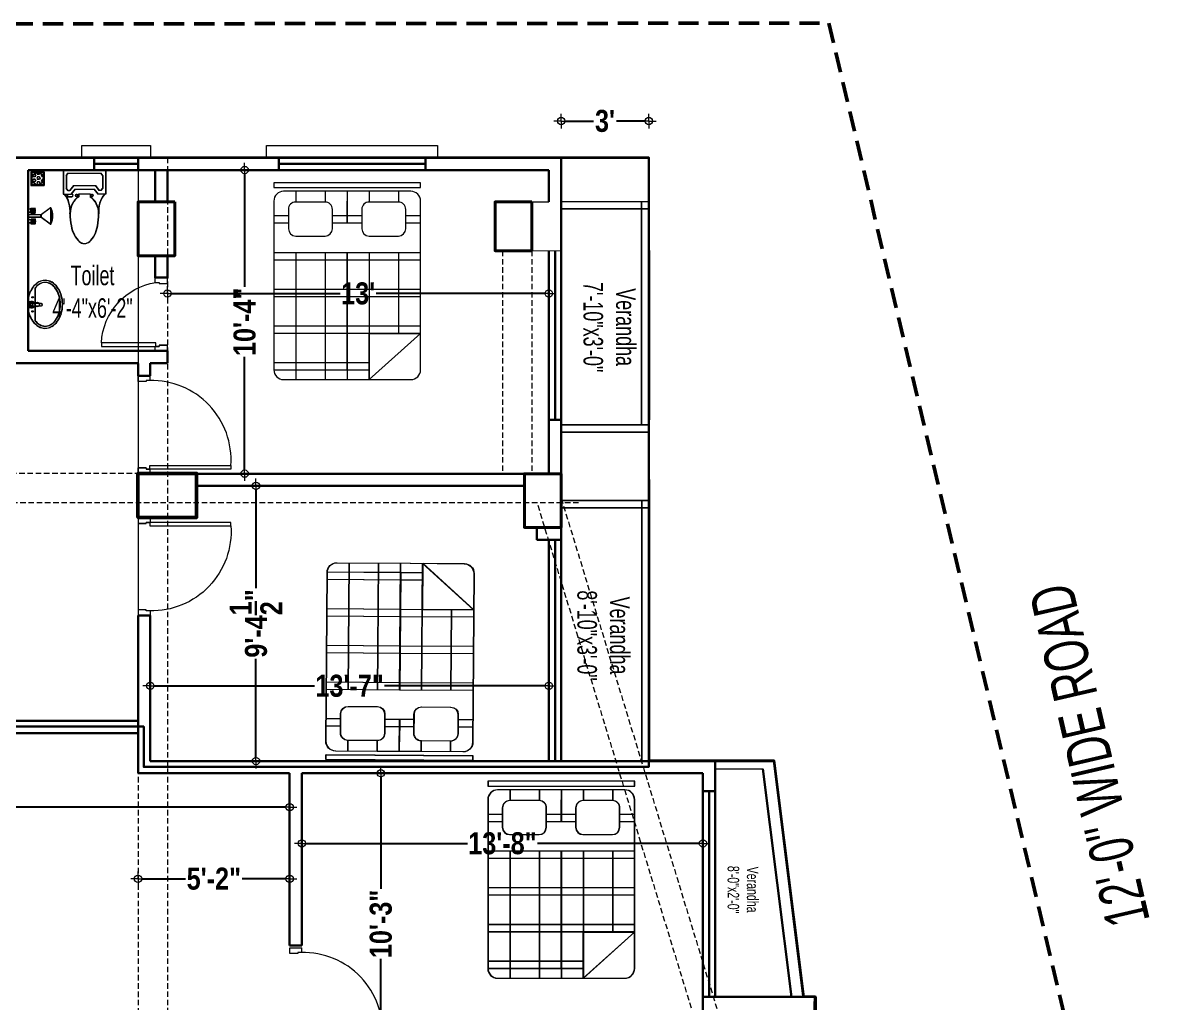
# Model space of a CAD drawing. Header units: inches. Extents: x 64086 to 138972, y -13497 to 16809.
# Drawn here: x 69201.4 to 69674.4, y -4521.2 to -4120.6 of the extents above; entities that cross this region are included whole.
import ezdxf

# ---------------------------------------------------------------- set-up
doc = ezdxf.new("R2010")
doc.units = ezdxf.units.IN
doc.header["$LTSCALE"] = 0.5
doc.header["$MEASUREMENT"] = 0
doc.header["$PDMODE"] = 2
doc.linetypes.add('DASHED', pattern=[0.75, 0.5, -0.25])
doc.layers.get('0').update_dxf_attribs({"lineweight": 13})
for name, color, linetype, lineweight in [('A-TOIL', 6, 'Continuous', 15), ('BEAM 2', 87, 'Continuous', 15), ('Boundary', 6, 'DASHED', 50), ('Column', 1, 'Continuous', 40), ('DIM', 5, 'Continuous', 13), ('DOOR', 30, 'Continuous', 20), ('e-tv+tel', 5, 'Continuous', 25), ('fur', 42, 'Continuous', 15), ('FURNITUER', 45, 'Continuous', 15), ('P-BASIN1', 6, 'Continuous', 15), ('P-COMMODE', 6, 'Continuous', 15), ('P-FLOOR-DRAIN', 4, 'Continuous', 15), ('P-SHOWER', 7, 'Continuous', 15), ('railing', 30, 'Continuous', 15), ('Raling', 35, 'Continuous', 20), ('Text-2', 7, 'Continuous', 18), ('TEXT-IN', 7, 'Continuous', 15), ('WALL', 7, 'Continuous', 30), ('Wall_20', 253, 'Continuous', 20)]:
    doc.layers.add(name, color=color, linetype=linetype, lineweight=lineweight)
doc.layers.add('FURNITURE', color=157, linetype='Continuous')
doc.styles.get("Standard").update_dxf_attribs({"font": 'ARIALNB.TTF'})
doc.styles.add('STYLE1', font='ARIALN.TTF', dxfattribs={"width": 0.8})
doc.dimstyles.new('Column Dim', dxfattribs={"dimtxt": 9, "dimasz": 1.5, "dimexe": 13.25, "dimexo": 11, "dimgap": 1, "dimtad": 0, "dimdec": 1, "dimzin": 0, "dimdsep": 46, "dimlunit": 4, "dimtxsty": 'Standard', "dimblk": 'DIM', "dimcen": 0, "dimse1": 1, "dimse2": 1, "dimclrd": 5, "dimclre": 5, "dimclrt": 7, "dimadec": 0, "dimazin": 0, "dimtfac": 1, "dimtdec": 1, "dimtofl": 0, "dimtmove": 2, "dimatfit": 3, "dimldrblk": 'DIM', "dimfxl": 1, "dimtolj": 1, "dimtzin": 0, "dimarcsym": 0})
pattern_1 = [(225, (19362.28457, 30685.39488), (-0.0883883476, 0.0883883476), [])]

# ---------------------------------------------------------------- blocks, each defined once
blk = doc.blocks.new('door-3')
at = {"layer": 'railing'}
for p, q in [((98873.42, -21113.88), (98873.42, -21080.69)), ((98873.42, -21080.69), (98874.85, -21080.69)), ((98874.85, -21080.69), (98874.85, -21113.88)), ((98836.75, -21118.64), (98836.75, -21113.64)), ((98838.65, -21113.64), (98836.75, -21113.64)), ((98838.66, -21113.88), (98838.66, -21115.31)), ((98838.66, -21113.88), (98838.66, -21115.31)), ((98838.66, -21115.31), (98839.13, -21115.31)), ((98839.13, -21115.31), (98839.13, -21118.64)), ((98839.13, -21115.31), (98839.13, -21118.64)), ((98874.85, -21113.88), (98873.42, -21113.88)), ((98874.37, -21115.31), (98874.37, -21118.64)), ((98874.37, -21118.64), (98874.37, -21115.31)), ((98874.37, -21115.31), (98874.85, -21115.31)), ((98876.75, -21113.64), (98874.85, -21113.64)), ((98874.85, -21113.88), (98874.85, -21115.31)), ((98874.85, -21115.31), (98874.85, -21113.88)), ((98876.75, -21113.64), (98876.75, -21118.64)), ((98839.13, -21118.64), (98836.75, -21118.64)), ((98876.75, -21118.64), (98874.37, -21118.64))]:
    blk.add_line(p, q, dxfattribs=at)
blk.add_arc((98871.12, -21113.08), 32.47, 85.9343, 181.4162, dxfattribs=at)
blk = doc.blocks.new('toilet d')
at = {"layer": 'railing'}
for p, q in [((98951.72, -21113.88), (98951.72, -21091.64)), ((98951.72, -21091.64), (98953.15, -21091.64)), ((98953.15, -21091.64), (98953.15, -21113.88)), ((98925.06, -21118.64), (98925.06, -21113.64)), ((98927, -21113.64), (98925.06, -21113.64)), ((98926.96, -21113.88), (98926.96, -21115.31)), ((98926.96, -21113.88), (98926.96, -21115.31)), ((98926.96, -21115.31), (98927.44, -21115.31)), ((98927.44, -21115.31), (98927.44, -21118.64)), ((98927.44, -21115.31), (98927.44, -21118.64)), ((98953.15, -21113.88), (98951.72, -21113.88)), ((98952.68, -21115.31), (98952.68, -21118.64)), ((98952.68, -21118.64), (98952.68, -21115.31)), ((98952.68, -21115.31), (98953.15, -21115.31)), ((98955.06, -21113.64), (98953.15, -21113.64)), ((98953.15, -21113.88), (98953.15, -21115.31)), ((98953.15, -21115.31), (98953.15, -21113.88)), ((98955.06, -21113.64), (98955.06, -21118.64)), ((98927.44, -21118.64), (98925.06, -21118.64)), ((98955.06, -21118.64), (98952.68, -21118.64))]:
    blk.add_line(p, q, dxfattribs=at)
blk.add_arc((98953.17, -21118.15), 26.55, 93.112, 170.7406, dxfattribs=at)
blk = doc.blocks.new('DIM')
at = {"layer": 'DIM'}
for q in [(-2, 0), (0, 2), (0, -2), (2, 0)]:
    blk.add_line((0, 0), q, dxfattribs=at)
blk.add_circle((0, 0), 1, dxfattribs=at)
blk = doc.blocks.new('*D501')
at = {"layer": 'Defpoints', "color": 0, "lineweight": 30, "ltscale": 15, "transparency": 16777216}
for p in [(69457.26, -4160.65), (69421.42, -4193.71), (69457.26, -4192.21)]:
    blk.add_point(p, dxfattribs=at)
at = {"layer": 'TEXT-IN', "color": 5, "lineweight": -2, "ltscale": 15, "transparency": 16777216}
for p, q in [((69422.92, -4160.65), (69434.66, -4160.65)), ((69455.76, -4160.65), (69444.01, -4160.65))]:
    blk.add_line(p, q, dxfattribs=at)
at = {"layer": 'TEXT-IN', "color": 5, "lineweight": -2, "ltscale": 15, "transparency": 16777216, "xscale": 1.5, "yscale": 1.5, "zscale": 1.5, "rotation": 180}
blk.add_blockref('DIM', (69421.42, -4160.65), dxfattribs=at)
at = {"layer": 'TEXT-IN', "color": 5, "lineweight": -2, "ltscale": 15, "transparency": 16777216, "xscale": 1.5, "yscale": 1.5, "zscale": 1.5}
blk.add_blockref('DIM', (69457.26, -4160.65), dxfattribs=at)
at = {"layer": 'TEXT-IN', "color": 7, "ltscale": 15, "transparency": 16777216, "insert": (69439.34, -4160.65), "char_height": 9, "attachment_point": 5}
blk.add_mtext("\\A1;3'", dxfattribs=at)
blk = doc.blocks.new('lilklkl')
at = {"color": 23}
for p, q in [((19201.27, -4998.29), (19141.27, -4998.29)), ((19141.27, -4998.29), (19141.27, -5000.29)), ((19201.27, -5000.29), (19201.27, -4998.29)), ((19141.27, -5000.29), (19201.27, -5000.29)), ((19167.27, -5001.79), (19145.27, -5001.79)), ((19197.27, -5001.79), (19162.27, -5001.79)), ((19171.27, -5001.79), (19171.27, -5014.9)), ((19141.27, -5005.79), (19141.27, -5074.79)), ((19171.27, -5014.9), (19171.27, -5005.79)), ((19201.27, -5074.79), (19201.27, -5005.79)), ((19171.27, -5074.79), (19171.27, -5026.9)), ((19171.27, -5026.9), (19171.27, -5078.79)), ((19145.27, -5078.79), (19175.27, -5078.79)), ((19175.27, -5078.79), (19197.27, -5078.79))]:
    blk.add_line(p, q, dxfattribs=at)
at = {"color": 33}
for p, q in [((19150.27, -5001.79), (19150.27, -5006.19)), ((19162.27, -5001.79), (19162.27, -5006.19)), ((19180.27, -5001.79), (19180.27, -5006.19)), ((19192.27, -5001.79), (19192.27, -5006.19)), ((19147.23, -5011.9), (19141.27, -5011.9)), ((19171.27, -5011.9), (19165.21, -5011.9)), ((19177.23, -5011.9), (19171.27, -5011.9)), ((19201.27, -5011.9), (19195.21, -5011.9)), ((19147.24, -5014.9), (19141.27, -5014.9)), ((19171.27, -5014.9), (19165.2, -5014.9)), ((19177.24, -5014.9), (19171.27, -5014.9)), ((19201.27, -5014.9), (19195.2, -5014.9)), ((19171.27, -5026.9), (19141.27, -5026.9)), ((19150.27, -5026.9), (19150.27, -5078.79)), ((19162.27, -5026.9), (19162.27, -5078.79)), ((19201.27, -5026.9), (19171.27, -5026.9)), ((19180.27, -5026.9), (19180.27, -5078.79)), ((19192.27, -5026.9), (19192.27, -5059.9)), ((19171.27, -5029.9), (19141.27, -5029.9)), ((19201.27, -5029.9), (19171.27, -5029.9)), ((19171.27, -5041.9), (19141.27, -5041.9)), ((19201.27, -5041.9), (19171.27, -5041.9)), ((19171.27, -5044.9), (19141.27, -5044.9)), ((19201.27, -5044.9), (19171.27, -5044.9)), ((19171.27, -5056.9), (19141.27, -5056.9)), ((19171.27, -5059.9), (19141.27, -5059.9)), ((19201.27, -5056.9), (19171.27, -5056.9)), ((19201.27, -5059.9), (19171.27, -5059.9)), ((19171.27, -5071.9), (19141.27, -5071.9)), ((19171.27, -5074.9), (19141.27, -5074.9)), ((19180.27, -5071.9), (19171.27, -5071.9)), ((19180.27, -5074.9), (19171.27, -5074.9))]:
    blk.add_line(p, q, dxfattribs=at)
at = {"color": 40}
for p, q in [((19147.23, -5009.2), (19147.24, -5017.1)), ((19162.21, -5006.19), (19150.23, -5006.19)), ((19165.2, -5017.09), (19165.21, -5009.2)), ((19177.23, -5009.2), (19177.24, -5017.1)), ((19192.21, -5006.19), (19180.23, -5006.19)), ((19195.2, -5017.09), (19195.21, -5009.2)), ((19150.24, -5020.09), (19162.2, -5020.09)), ((19180.24, -5020.09), (19192.2, -5020.09))]:
    blk.add_line(p, q, dxfattribs=at)
at = {"color": 23}
for centre, start, end in [((19145.27, -5005.79), 90, 180), ((19197.27, -5005.79), 0, 90), ((19145.27, -5074.79), 180, 270), ((19197.27, -5074.79), 270, 0)]:
    blk.add_arc(centre, 4, start, end, dxfattribs=at)
at = {"color": 40}
for centre, start, end in [((19150.23, -5009.19), 90, 180.1414), ((19162.21, -5009.19), 359.8975, 90), ((19180.23, -5009.19), 90, 180.1414), ((19192.21, -5009.19), 359.8975, 90), ((19150.24, -5017.09), 180.1414, 270), ((19162.2, -5017.09), 270, 359.8975), ((19180.24, -5017.09), 180.1414, 270), ((19192.2, -5017.09), 270, 359.8975)]:
    blk.add_arc(centre, 3, start, end, dxfattribs=at)
at = {"layer": 'DOOR'}
for p, q in [((19201.27, -5059.9), (19180.27, -5078.79)), ((19180.27, -5078.79), (19180.27, -5059.9)), ((19180.27, -5059.9), (19201.27, -5059.9))]:
    blk.add_line(p, q, dxfattribs=at)
blk = doc.blocks.new('A$C32C23EB6')
at = {"layer": 'fur'}
blk.add_blockref('lilklkl', (-19141.27, 5078.79), dxfattribs=at)
blk = doc.blocks.new('p-basin11')
at = {"lineweight": 13}
for p, q in [((-7.44, 1.49), (7.15, 1.49)), ((-0.49, 4.45), (-0.49, 0.85)), ((0.5, 0.86), (0.5, 4.45))]:
    blk.add_line(p, q, dxfattribs=at)
for centre, radius in [((-3.35, 0.44), 0.298), ((-0.08, 2.58), 0.99), ((0, 0), 0.495), ((3.06, 0.44), 0.298)]:
    blk.add_circle(centre, radius, dxfattribs=at)
for centre, radius, start, end in [((-2.77, 4.78), 8.63, 126.0274, 150.3366), ((-2.77, 4.78), 7.64, 126.0274, 150.3366), ((-2.77, 4.78), 7.64, 126.0274, 150.3366), ((-1.18, 2.6), 11.33, 106.7647, 126.0274), ((-1.18, 2.6), 10.34, 106.7647, 126.0274), ((-1.18, 2.6), 10.34, 106.7647, 126.0274), ((-0.15, -0.85), 14.92, 90, 106.7647), ((-0.15, -0.85), 13.93, 90, 106.7647), ((-0.15, -0.85), 13.93, 90, 106.7647), ((-0.15, -0.85), 14.92, 73.2353, 90), ((-0.15, -0.85), 13.93, 73.2353, 90), ((-0.15, -0.85), 13.93, 73.2353, 90), ((0.89, 2.6), 10.34, 53.9726, 73.2353), ((0.89, 2.6), 10.34, 53.9726, 73.2353), ((0.89, 2.6), 11.33, 53.9726, 73.2353), ((2.48, 4.78), 7.64, 29.6634, 53.9726), ((2.48, 4.78), 8.63, 29.6634, 53.9726), ((-5.2, 6.16), 5.84, 150.3366, 180), ((-5.2, 6.16), 5.84, 180, 209.6634), ((-5.2, 6.16), 4.85, 150.3366, 180), ((-5.2, 6.16), 4.85, 150.3366, 180), ((-5.2, 6.16), 4.85, 180, 209.6634), ((4.9, 6.16), 4.85, 0, 29.6634), ((4.9, 6.16), 4.85, 360, 29.6634), ((4.9, 6.16), 4.85, 330.3366, 0), ((4.9, 6.16), 5.84, 0, 29.6634), ((4.9, 6.16), 5.84, 330.3366, 0), ((-2.77, 7.54), 8.63, 209.6634, 233.9726), ((-2.77, 7.54), 7.64, 209.6634, 232.3), ((-1.18, 9.72), 11.33, 233.9726, 253.2353), ((0, 0), 1.48, 109.6514, 70.3603), ((0, 0), 0.99, 120.3431, 59.7554), ((0, 4.45), 0.495, 0, 180), ((0.89, 9.72), 11.33, 286.7647, 306.0274), ((2.48, 7.54), 7.64, 307.7, 330.3366), ((2.48, 7.54), 8.63, 306.0274, 330.3366), ((-0.15, 13.16), 14.92, 253.2353, 270), ((-0.15, 13.16), 14.92, 270, 286.7647)]:
    blk.add_arc(centre, radius, start, end, dxfattribs=at)
blk = doc.blocks.new('pp-sh')
at = {"ltscale": 0.01}
h = blk.add_hatch(dxfattribs=at)
h.set_pattern_fill('ANSI31', color=256, style=0)
h.set_pattern_definition(pattern_1)
h.paths.add_polyline_path([(18743.58, 25839.35), (18749.1, 25839.35, 0.199471)])
h = blk.add_hatch(dxfattribs=at)
h.set_pattern_fill('ANSI31', color=256, style=0)
h.set_pattern_definition(pattern_1)
h.paths.add_polyline_path([(18745.89, 25835.65), (18746.8, 25835.65, -0.163612), (18746.84, 25835.78), (18745.84, 25835.78, -0.163612)])
for p, q in [((18743.4, 25839), (18745.84, 25835.78)), ((18749.1, 25839.35), (18743.58, 25839.35)), ((18749.28, 25839), (18746.84, 25835.78)), ((18746.84, 25835.78), (18745.84, 25835.78)), ((18746.8, 25835.65), (18745.89, 25835.65)), ((18745.89, 25835.65), (18745.89, 25831.13)), ((18746.8, 25835.65), (18746.8, 25831.13)), ((18745.28, 25833.51), (18743.51, 25833.51)), ((18743.51, 25832.08), (18743.51, 25833.51)), ((18745.28, 25832.08), (18743.51, 25832.08)), ((18743.8, 25832.04), (18743.8, 25831.13)), ((18748.88, 25831.13), (18743.8, 25831.13)), ((18743.95, 25832.08), (18743.95, 25833.51)), ((18744.54, 25833.62), (18744.26, 25833.62)), ((18744.26, 25833.59), (18744.26, 25833.62)), ((18744.4, 25833.59), (18744.4, 25833.62)), ((18744.4, 25832.08), (18744.4, 25833.51)), ((18744.54, 25833.59), (18744.54, 25833.62)), ((18744.84, 25832.08), (18744.84, 25833.51)), ((18744.99, 25832.04), (18744.99, 25831.13)), ((18745.28, 25832.08), (18745.28, 25833.51)), ((18746.8, 25831.13), (18745.89, 25831.13)), ((18747.4, 25832.08), (18747.4, 25833.51)), ((18747.4, 25833.51), (18749.17, 25833.51)), ((18747.4, 25832.08), (18749.17, 25832.08)), ((18747.69, 25832.04), (18747.69, 25831.13)), ((18747.84, 25832.08), (18747.84, 25833.51)), ((18748.15, 25833.59), (18748.15, 25833.62)), ((18748.15, 25833.62), (18748.42, 25833.62)), ((18748.29, 25833.59), (18748.29, 25833.62)), ((18748.29, 25832.08), (18748.29, 25833.51)), ((18748.42, 25833.59), (18748.42, 25833.62)), ((18748.73, 25832.08), (18748.73, 25833.51)), ((18748.88, 25832.04), (18748.88, 25831.13)), ((18749.17, 25832.08), (18749.17, 25833.51))]:
    blk.add_line(p, q, dxfattribs=at)
for centre, radius, start, end in [((18743.58, 25839.13), 0.222, 90, 216.0286), ((18746.34, 25832.71), 7.19, 67.4384, 112.5616), ((18749.1, 25839.13), 0.222, 323.9714, 90), ((18745.67, 25835.65), 0.222, 0, 37.1678), ((18747.02, 25835.65), 0.222, 142.8322, 180), ((18743.73, 25832.87), 0.68, 70.9882, 109.0118), ((18743.73, 25832.72), 0.68, 250.9882, 289.0118), ((18743.73, 25833.55), 0, 152.3346, 180), ((18744.4, 25832.37), 1.22, 68.7379, 111.2621), ((18744.18, 25832.87), 0.68, 70.9882, 109.0118), ((18744.18, 25832.72), 0.68, 250.9882, 289.0118), ((18744.62, 25832.87), 0.68, 70.9882, 109.0118), ((18744.62, 25832.72), 0.68, 250.9882, 289.0118), ((18745.06, 25832.87), 0.68, 70.9882, 109.0118), ((18745.06, 25832.72), 0.68, 250.9882, 289.0118), ((18747.62, 25832.87), 0.68, 70.9882, 109.0118), ((18747.62, 25832.72), 0.68, 250.9882, 289.0118), ((18748.29, 25832.37), 1.22, 68.7379, 111.2621), ((18748.06, 25832.87), 0.68, 70.9882, 109.0118), ((18748.06, 25832.72), 0.68, 250.9882, 289.0118), ((18748.51, 25832.87), 0.68, 70.9882, 109.0118), ((18748.51, 25832.72), 0.68, 250.9882, 289.0118), ((18748.95, 25832.87), 0.68, 70.9882, 109.0118), ((18748.95, 25832.72), 0.68, 250.9882, 289.0118), ((18748.95, 25833.55), 0, 0, 27.6654)]:
    blk.add_arc(centre, radius, start, end, dxfattribs=at)
blk = doc.blocks.new('*X21')
at = {"color": 0}
for p, q in [((350.31, 2158.03), (350.62, 2158.57)), ((350.62, 2158.57), (351.25, 2158.57)), ((351.56, 2158.03), (351.25, 2158.57)), ((348.86, 2156.4), (349.37, 2156.4)), ((349, 2155.32), (349.37, 2155.32)), ((349.22, 2157.49), (349.37, 2157.49)), ((349.37, 2156.4), (349.69, 2156.94)), ((349.69, 2156.94), (349.37, 2157.49)), ((349.69, 2154.78), (349.37, 2155.32)), ((349.51, 2154.48), (349.69, 2154.78)), ((350.62, 2157.49), (350.31, 2158.03)), ((350.31, 2155.86), (350.62, 2156.4)), ((350.62, 2155.32), (350.31, 2155.86)), ((350.41, 2153.86), (350.62, 2154.24)), ((350.62, 2157.49), (351.25, 2157.49)), ((350.62, 2156.4), (351.25, 2156.4)), ((350.62, 2155.32), (351.25, 2155.32)), ((350.62, 2154.24), (351.25, 2154.24)), ((351.25, 2157.49), (351.56, 2158.03)), ((351.56, 2155.86), (351.25, 2156.4)), ((351.25, 2155.32), (351.56, 2155.86)), ((351.56, 2153.7), (351.25, 2154.24)), ((351.56, 2153.69), (351.56, 2153.7)), ((352.19, 2156.94), (352.5, 2157.49)), ((352.5, 2156.4), (352.19, 2156.94)), ((352.19, 2154.78), (352.5, 2155.32)), ((352.5, 2154.24), (352.19, 2154.78)), ((352.5, 2157.49), (353.12, 2157.49)), ((352.5, 2156.4), (353.12, 2156.4)), ((352.5, 2155.32), (353.12, 2155.32)), ((352.5, 2154.24), (352.92, 2154.24)), ((353.12, 2156.4), (353.44, 2156.94)), ((353.44, 2156.94), (353.12, 2157.49)), ((353.43, 2154.79), (353.12, 2155.32))]:
    blk.add_line(p, q, dxfattribs=at)
blk = doc.blocks.new('P-FLOOR')
at = {"layer": 'P-FLOOR-DRAIN'}
for points in [[(-2.08, 5.48), (-2.08, 0.98), (2.42, 0.98), (2.42, 5.48)], [(-1.85, 5.25), (-1.85, 1.2), (2.2, 1.2), (2.2, 5.25)]]:
    blk.add_lwpolyline(points, close=True, dxfattribs=at)
blk.add_circle((0.17, 3.23), 2.02, dxfattribs=at)
at = {"layer": 'P-FLOOR-DRAIN', "xscale": 0.8, "yscale": 0.8, "zscale": 0.8, "rotation": 270}
blk.add_blockref('*X21', (-1724.74, 284.25), dxfattribs=at)
blk = doc.blocks.new('A$C3B0820DD')
at = {"layer": 'A-TOIL'}
for p, q in [((0, 26.47), (0, 17.65)), ((0, 26.47), (15.1, 26.47)), ((1.03, 24.26), (1.72, 25.14)), ((1.72, 25.14), (13.38, 25.14)), ((13.38, 25.14), (14.07, 24.26)), ((15.1, 26.47), (15.1, 17.65)), ((1.03, 24.26), (1.03, 19.85)), ((3.69, 20.73), (2.32, 18.97)), ((3.69, 20.73), (11.41, 20.73)), ((11.41, 20.73), (12.78, 18.97)), ((14.07, 24.26), (14.07, 19.85)), ((0, 17.65), (2.74, 17.65)), ((1.72, 18.97), (1.03, 19.85)), ((1.37, 17.65), (1.37, 16.76)), ((1.37, 16.76), (3.09, 16.76)), ((1.72, 18.97), (2.32, 18.97)), ((4.12, 19.41), (2.74, 17.65)), ((3.09, 17.65), (2.74, 17.65)), ((4.12, 19.41), (10.98, 19.41)), ((5.49, 17.65), (5.49, 16.65)), ((9.61, 17.65), (5.49, 17.65)), ((9.61, 17.65), (9.61, 16.65)), ((10.98, 19.41), (12.35, 17.65)), ((15.1, 17.65), (12.35, 17.65)), ((13.38, 18.97), (12.78, 18.97)), ((14.07, 19.85), (13.38, 18.97))]:
    blk.add_line(p, q, dxfattribs=at)
for centre, major_axis, start_param, end_param in [((-3.71, 11.66), (0, 7.94), 4.576272, 5.566047), ((7.55, 10.59), (0, 6.62), 0.411517, 1.570796), ((3.09, 17.2), (0, 0.441), 3.141593, 6.283185), ((4.8, 17.2), (0, 0.441), 4.712389, 10.995574), ((7.55, 10.59), (0, 6.62), -1.570796, -0.411517), ((10.29, 17.2), (0, 0.441), 4.712389, 10.995574), ((18.81, 11.66), (0, 7.94), 0.717138, 1.706913), ((15.53, 10.59), (0, 16.88), 1.570797, 1.824118), ((-0.44, 10.59), (0, 16.88), 4.459068, 4.712388), ((11.59, 9.28), (0, 11.65), 1.824118, 2.129396), ((3.5, 9.28), (0, 11.65), 4.153789, 4.459067), ((9.11, 7.28), (0, 7.88), 2.129396, 2.556312), ((7.55, 4.25), (0, 4.25), 2.556313, 3.141592), ((7.55, 4.25), (0, 4.25), 3.141593, 3.726873), ((5.99, 7.28), (0, 7.88), 3.726874, 4.153789)]:
    blk.add_ellipse(centre, major_axis=major_axis, ratio=0.777778, start_param=start_param, end_param=end_param, dxfattribs=at)
blk = doc.blocks.new('*D529')
at = {"layer": 'Defpoints', "color": 0, "lineweight": 30, "ltscale": 15, "transparency": 16777216}
for p in [(69276.79, -4180.69), (69276.79, -4304.83), (69291.99, -4304.83)]:
    blk.add_point(p, dxfattribs=at)
at = {"layer": 'FURNITUER', "color": 5, "lineweight": -2, "ltscale": 15, "transparency": 16777216}
for p, q in [((69291.99, -4182.19), (69291.99, -4228.44)), ((69291.99, -4303.33), (69291.99, -4257.08))]:
    blk.add_line(p, q, dxfattribs=at)
at = {"layer": 'FURNITUER', "color": 5, "lineweight": -2, "ltscale": 15, "transparency": 16777216, "xscale": 1.5, "yscale": 1.5, "zscale": 1.5}
for p, rotation in [((69291.99, -4180.69), 90), ((69291.99, -4304.83), 270)]:
    blk.add_blockref('DIM', p, dxfattribs=dict(at, rotation=rotation))
at = {"layer": 'FURNITUER', "color": 7, "lineweight": 30, "ltscale": 15, "transparency": 16777216, "insert": (69291.99, -4242.76), "char_height": 9, "attachment_point": 5, "rotation": 90}
blk.add_mtext('\\A1;10\'-4"', dxfattribs=at)
blk = doc.blocks.new('*D530')
at = {"layer": 'Defpoints', "color": 0, "lineweight": 30, "ltscale": 15, "transparency": 16777216}
for p in [(69260.39, -4220.25), (69416.42, -4220.25), (69416.42, -4231.17)]:
    blk.add_point(p, dxfattribs=at)
at = {"layer": 'FURNITUER', "color": 5, "lineweight": -2, "ltscale": 15, "transparency": 16777216}
for p, q in [((69261.89, -4231.17), (69331.08, -4231.17)), ((69414.92, -4231.17), (69345.73, -4231.17))]:
    blk.add_line(p, q, dxfattribs=at)
at = {"layer": 'FURNITUER', "color": 5, "lineweight": -2, "ltscale": 15, "transparency": 16777216, "xscale": 1.5, "yscale": 1.5, "zscale": 1.5, "rotation": 180}
blk.add_blockref('DIM', (69260.39, -4231.17), dxfattribs=at)
at = {"layer": 'FURNITUER', "color": 5, "lineweight": -2, "ltscale": 15, "transparency": 16777216, "xscale": 1.5, "yscale": 1.5, "zscale": 1.5}
blk.add_blockref('DIM', (69416.42, -4231.17), dxfattribs=at)
at = {"layer": 'FURNITUER', "color": 7, "lineweight": 30, "ltscale": 15, "transparency": 16777216, "insert": (69338.41, -4231.17), "char_height": 9, "attachment_point": 5}
blk.add_mtext("\\A1;13'", dxfattribs=at)
blk = doc.blocks.new('*D531')
at = {"layer": 'Defpoints', "color": 0, "lineweight": 30, "ltscale": 15, "transparency": 16777216}
for p in [(69253.39, -4392.59), (69416.42, -4391.61), (69416.42, -4392.59)]:
    blk.add_point(p, dxfattribs=at)
at = {"layer": 'FURNITUER', "color": 5, "lineweight": -2, "ltscale": 15, "transparency": 16777216}
for p, q in [((69254.89, -4391.61), (69320.58, -4391.61)), ((69414.92, -4391.61), (69349.23, -4391.61))]:
    blk.add_line(p, q, dxfattribs=at)
at = {"layer": 'FURNITUER', "color": 5, "lineweight": -2, "ltscale": 15, "transparency": 16777216, "xscale": 1.5, "yscale": 1.5, "zscale": 1.5, "rotation": 180}
blk.add_blockref('DIM', (69253.39, -4391.61), dxfattribs=at)
at = {"layer": 'FURNITUER', "color": 5, "lineweight": -2, "ltscale": 15, "transparency": 16777216, "xscale": 1.5, "yscale": 1.5, "zscale": 1.5}
blk.add_blockref('DIM', (69416.42, -4391.61), dxfattribs=at)
at = {"layer": 'FURNITUER', "color": 7, "lineweight": 30, "ltscale": 15, "transparency": 16777216, "insert": (69334.91, -4391.61), "char_height": 9, "attachment_point": 5}
blk.add_mtext('\\A1;13\'-7"', dxfattribs=at)
blk = doc.blocks.new('*D532')
at = {"layer": 'Defpoints', "color": 0, "lineweight": 30, "ltscale": 15, "transparency": 16777216}
for p in [(69315.39, -4454.78), (69479.42, -4454.78), (69479.42, -4456.01)]:
    blk.add_point(p, dxfattribs=at)
at = {"layer": 'FURNITUER', "color": 5, "lineweight": -2, "ltscale": 15, "transparency": 16777216}
for p, q in [((69316.89, -4456.01), (69383.08, -4456.01)), ((69477.92, -4456.01), (69411.73, -4456.01))]:
    blk.add_line(p, q, dxfattribs=at)
at = {"layer": 'FURNITUER', "color": 5, "lineweight": -2, "ltscale": 15, "transparency": 16777216, "xscale": 1.5, "yscale": 1.5, "zscale": 1.5, "rotation": 180}
blk.add_blockref('DIM', (69315.39, -4456.01), dxfattribs=at)
at = {"layer": 'FURNITUER', "color": 5, "lineweight": -2, "ltscale": 15, "transparency": 16777216, "xscale": 1.5, "yscale": 1.5, "zscale": 1.5}
blk.add_blockref('DIM', (69479.42, -4456.01), dxfattribs=at)
at = {"layer": 'FURNITUER', "color": 7, "lineweight": 30, "ltscale": 15, "transparency": 16777216, "insert": (69397.41, -4456.01), "char_height": 9, "attachment_point": 5}
blk.add_mtext('\\A1;13\'-8"', dxfattribs=at)
blk = doc.blocks.new('*D534')
at = {"layer": 'Defpoints', "color": 0, "lineweight": 30, "ltscale": 15, "transparency": 16777216}
for p in [(69341.43, -4427.34), (69341.43, -4550.54), (69347.7, -4550.54)]:
    blk.add_point(p, dxfattribs=at)
at = {"layer": 'FURNITUER', "color": 5, "lineweight": -2, "ltscale": 15, "transparency": 16777216}
for p, q in [((69347.7, -4428.84), (69347.7, -4474.62)), ((69347.7, -4549.04), (69347.7, -4503.26))]:
    blk.add_line(p, q, dxfattribs=at)
at = {"layer": 'FURNITUER', "color": 5, "lineweight": -2, "ltscale": 15, "transparency": 16777216, "xscale": 1.5, "yscale": 1.5, "zscale": 1.5}
for p, rotation in [((69347.7, -4427.34), 90), ((69347.7, -4550.54), 270)]:
    blk.add_blockref('DIM', p, dxfattribs=dict(at, rotation=rotation))
at = {"layer": 'FURNITUER', "color": 7, "lineweight": 30, "ltscale": 15, "transparency": 16777216, "insert": (69347.7, -4488.94), "char_height": 9, "attachment_point": 5, "rotation": 90}
blk.add_mtext('\\A1;10\'-3"', dxfattribs=at)
blk = doc.blocks.new('*D540')
at = {"layer": 'Defpoints', "color": 0, "lineweight": 30, "ltscale": 15, "transparency": 16777216}
for p in [(69291.99, -4309.84), (69291.99, -4422.34), (69296.61, -4422.34)]:
    blk.add_point(p, dxfattribs=at)
at = {"layer": 'FURNITUER', "color": 5, "lineweight": -2, "ltscale": 15, "transparency": 16777216}
for p, q in [((69296.61, -4311.34), (69296.61, -4351.66)), ((69296.61, -4420.84), (69296.61, -4380.52))]:
    blk.add_line(p, q, dxfattribs=at)
at = {"layer": 'FURNITUER', "color": 5, "lineweight": -2, "ltscale": 15, "transparency": 16777216, "xscale": 1.5, "yscale": 1.5, "zscale": 1.5}
for p, rotation in [((69296.61, -4309.84), 90), ((69296.61, -4422.34), 270)]:
    blk.add_blockref('DIM', p, dxfattribs=dict(at, rotation=rotation))
at = {"layer": 'FURNITUER', "color": 7, "lineweight": 30, "ltscale": 15, "transparency": 16777216, "insert": (69296.61, -4366.09), "char_height": 9, "attachment_point": 5, "rotation": 90}
blk.add_mtext('\\A1;9\'-4{\\H1x;\\S1/2;}"', dxfattribs=at)
blk = doc.blocks.new('*D541')
at = {"layer": 'Defpoints', "color": 0, "lineweight": 30, "ltscale": 15, "transparency": 16777216}
for p in [(69248.39, -4468.08), (69310.39, -4468.08), (69310.39, -4470.47)]:
    blk.add_point(p, dxfattribs=at)
at = {"layer": 'FURNITUER', "color": 5, "lineweight": -2, "ltscale": 15, "transparency": 16777216}
for p, q in [((69249.89, -4470.47), (69267.76, -4470.47)), ((69308.89, -4470.47), (69291.03, -4470.47))]:
    blk.add_line(p, q, dxfattribs=at)
at = {"layer": 'FURNITUER', "color": 5, "lineweight": -2, "ltscale": 15, "transparency": 16777216, "xscale": 1.5, "yscale": 1.5, "zscale": 1.5, "rotation": 180}
blk.add_blockref('DIM', (69248.39, -4470.47), dxfattribs=at)
at = {"layer": 'FURNITUER', "color": 5, "lineweight": -2, "ltscale": 15, "transparency": 16777216, "xscale": 1.5, "yscale": 1.5, "zscale": 1.5}
blk.add_blockref('DIM', (69310.39, -4470.47), dxfattribs=at)
at = {"layer": 'FURNITUER', "color": 7, "lineweight": 30, "ltscale": 15, "transparency": 16777216, "insert": (69279.39, -4470.47), "char_height": 9, "attachment_point": 5}
blk.add_mtext('\\A1;5\'-2"', dxfattribs=at)
blk = doc.blocks.new('*D542')
at = {"layer": 'Defpoints', "color": 0, "lineweight": 30, "ltscale": 15, "transparency": 16777216}
for p in [(69055.43, -4438.49), (69055.43, -4441.2), (69310.39, -4438.59)]:
    blk.add_point(p, dxfattribs=at)
at = {"layer": 'FURNITUER', "color": 5, "lineweight": -2, "ltscale": 15, "transparency": 16777216}
for p, q in [((69056.93, -4441.2), (69168.31, -4441.2)), ((69308.89, -4441.2), (69197.51, -4441.2))]:
    blk.add_line(p, q, dxfattribs=at)
at = {"layer": 'FURNITUER', "color": 5, "lineweight": -2, "ltscale": 15, "transparency": 16777216, "xscale": 1.5, "yscale": 1.5, "zscale": 1.5, "rotation": 180}
blk.add_blockref('DIM', (69055.43, -4441.2), dxfattribs=at)
at = {"layer": 'FURNITUER', "color": 5, "lineweight": -2, "ltscale": 15, "transparency": 16777216, "xscale": 1.5, "yscale": 1.5, "zscale": 1.5}
blk.add_blockref('DIM', (69310.39, -4441.2), dxfattribs=at)
at = {"layer": 'FURNITUER', "color": 7, "lineweight": 30, "ltscale": 15, "transparency": 16777216, "insert": (69182.91, -4441.2), "char_height": 9, "attachment_point": 5}
blk.add_mtext('\\A1;21\'-3"', dxfattribs=at)

msp = doc.modelspace()

# ---------------------------------------------------------------- linework, layer by layer
at = {"layer": 'BEAM 2', "linetype": 'DASHED', "ltscale": 9}
for p, q in [((69421.42, -4175.68), (68355.42, -4175.68)), ((68401.42, -4175.68), (69421.42, -4175.68)), ((69248.39, -4175.69), (69248.39, -4548.7)), ((69260.39, -4175.68), (69260.39, -4548.7)), ((69248.39, -4180.69), (69248.39, -4412.37)), ((69397.42, -4213.71), (69397.42, -4304.84)), ((69409.42, -4213.71), (69409.42, -4304.84)), ((69421.42, -4304.83), (68931.96, -4304.83)), ((69428.56, -4316.83), (68362.56, -4316.83)), ((69411.85, -4317.75), (69478.96, -4537.7)), ((69421.42, -4314.83), (69489.42, -4537.7))]:
    msp.add_line(p, q, dxfattribs=at)
at = {"layer": 'Boundary', "color": 1, "ltscale": 33}
msp.add_lwpolyline([(69530.85, -4120.63), (69674.44, -4725.62), (68330.44, -4725.71), (68330.85, -4121.71), (69530.85, -4120.63)], dxfattribs=at)
at = {"layer": 'Column'}
for points in [[(69263.39, -4193.71), (69248.39, -4193.71), (69248.39, -4215.71), (69263.39, -4215.71)], [(69263.39, -4193.71), (69248.39, -4193.71), (69248.39, -4215.71), (69263.39, -4215.71)], [(69409.42, -4193.71), (69394.42, -4193.71), (69394.42, -4213.71), (69409.42, -4213.71)], [(69272.39, -4322.84), (69272.39, -4304.84), (69248.39, -4304.84), (69248.39, -4322.84)], [(69248.39, -4304.84), (69248.39, -4322.84), (69272.39, -4322.84), (69272.39, -4304.84)], [(69248.39, -4304.84), (69248.39, -4322.84), (69272.39, -4322.84), (69272.39, -4304.84)], [(69421.42, -4304.84), (69406.42, -4304.84), (69406.42, -4326.84), (69421.42, -4326.84)]]:
    msp.add_lwpolyline(points, close=True, dxfattribs=at)
at = {"layer": 'e-tv+tel', "lineweight": 30}
for p, q in [((69230.39, -4178.19), (69248.39, -4178.19)), ((69305.91, -4178.19), (69365.91, -4178.19)), ((69416.42, -4213.66), (69416.42, -4282.91)), ((69418.92, -4213.64), (69418.92, -4282.89)), ((69421.42, -4213.63), (69421.42, -4282.89)), ((69457.42, -4213.63), (69457.42, -4282.89)), ((69416.42, -4331.84), (69416.42, -4422.34)), ((69418.92, -4331.84), (69418.92, -4422.34)), ((69421.42, -4331.84), (69421.42, -4422.34)), ((69479.42, -4434.71), (69479.42, -4518.71)), ((69481.92, -4434.71), (69481.92, -4518.71)), ((69484.42, -4434.71), (69484.42, -4518.71))]:
    msp.add_line(p, q, dxfattribs=at)
for points in [[(69230.39, -4180.69), (69230.39, -4175.69), (69248.39, -4175.69), (69248.39, -4180.69)], [(69305.91, -4180.69), (69365.91, -4180.69), (69365.91, -4175.69), (69305.91, -4175.69)]]:
    msp.add_lwpolyline(points, close=True, dxfattribs=at)
at = {"layer": 'FURNITUER', "lineweight": 30, "ltscale": 15}
msp.add_line((69484.42, -4422.34), (69508.6, -4422.34), dxfattribs=at)
for points in [[(68855.57, -4175.52), (69457.22, -4175.52), (69457.22, -4422.17), (69457.22, -4424.73), (69250.69, -4424.73), (69250.69, -4408.23), (69053.23, -4408.23), (69053.23, -4472.89), (69050.2, -4472.89), (68949.17, -4472.89), (68949.17, -4306.92), (68855.57, -4306.92), (68855.57, -4175.52)], [(69053.23, -4472.89), (69053.23, -4408.23), (69250.69, -4408.23), (69250.69, -4424.73), (69457.22, -4424.73), (69457.22, -4422.17), (69508.39, -4422.17), (69520.43, -4518.52), (69525.23, -4518.54), (69522.16, -4607.33), (69542.22, -4607.54), (69542.22, -4701.54), (68980.2, -4701.54), (68980, -4677.54), (68978.2, -4677.54), (68978.2, -4627.54), (69050.2, -4627.54), (69050.2, -4538.53), (69050.21, -4472.89), (69053.23, -4472.89)]]:
    msp.add_lwpolyline(points, dxfattribs=at)
at = {"layer": 'P-BASIN1', "lineweight": 40}
for points in [[(69272.19, -4322.67), (69272.19, -4304.67), (69248.19, -4304.67), (69248.19, -4322.67)], [(69272.33, -4322.63), (69272.33, -4304.63), (69248.33, -4304.63), (69248.33, -4322.63)]]:
    msp.add_lwpolyline(points, close=True, dxfattribs=at)
at = {"layer": 'Raling'}
for p, q in [((69457.42, -4193.71), (69421.42, -4193.71)), ((69454.22, -4284.72), (69454.22, -4193.54)), ((69454.36, -4284.69), (69454.36, -4193.5)), ((69454.42, -4284.89), (69454.42, -4193.71)), ((69457.22, -4287.72), (69457.22, -4193.54)), ((69457.36, -4287.69), (69457.36, -4193.5)), ((69457.42, -4287.89), (69457.42, -4193.71)), ((69457.22, -4196.54), (69421.22, -4196.54)), ((69457.36, -4196.5), (69421.36, -4196.5)), ((69457.42, -4196.71), (69421.42, -4196.71)), ((69421.22, -4284.72), (69457.22, -4284.72)), ((69421.36, -4284.69), (69457.36, -4284.69)), ((69421.42, -4284.89), (69457.42, -4284.89)), ((69421.22, -4287.72), (69457.22, -4287.72)), ((69421.36, -4287.69), (69457.36, -4287.69)), ((69421.42, -4287.89), (69457.42, -4287.89)), ((69421.22, -4315.67), (69457.22, -4315.67)), ((69421.22, -4318.67), (69457.22, -4318.67)), ((69421.36, -4315.63), (69457.36, -4315.63)), ((69421.36, -4318.63), (69457.36, -4318.63)), ((69421.42, -4315.84), (69457.42, -4315.84)), ((69421.42, -4318.84), (69457.42, -4318.84)), ((69454.22, -4315.67), (69454.22, -4422.17)), ((69454.36, -4315.63), (69454.36, -4422.13)), ((69454.42, -4315.84), (69454.42, -4422.34)), ((69457.22, -4315.67), (69457.22, -4422.17)), ((69457.36, -4315.63), (69457.36, -4422.13)), ((69457.42, -4315.84), (69457.42, -4422.34)), ((69484.35, -4425.51), (69503.95, -4425.51)), ((69525.43, -4518.71), (69525.22, -4607.54)), ((69525.64, -4518.71), (69525.42, -4607.71))]:
    msp.add_line(p, q, dxfattribs=at)
at = {"layer": 'TEXT-IN', "ltscale": 15}
for p, q in [((69409.42, -4193.71), (69416.42, -4193.71)), ((69409.42, -4213.71), (69421.42, -4213.63))]:
    msp.add_line(p, q, dxfattribs=at)
at = {"layer": 'WALL', "color": 0, "ltscale": 3}
for p, q in [((69198.39, -4175.69), (69230.39, -4175.69)), ((69203.39, -4175.68), (69203.39, -4175.69)), ((69230.39, -4180.69), (69230.39, -4175.69)), ((69248.39, -4180.69), (69248.39, -4175.69)), ((69248.39, -4175.69), (69305.91, -4175.69)), ((69305.91, -4175.69), (69305.91, -4180.69)), ((69365.91, -4175.69), (69421.42, -4175.69)), ((69365.91, -4175.69), (69365.91, -4180.69)), ((69416.42, -4175.68), (69416.42, -4175.69)), ((69421.42, -4175.68), (69421.42, -4193.71)), ((69421.42, -4175.68), (69421.42, -4213.66)), ((69203.39, -4180.69), (69203.39, -4254.62)), ((69230.39, -4180.69), (69203.39, -4180.69)), ((69247.66, -4180.69), (69305.91, -4180.69)), ((69255.39, -4180.69), (69255.39, -4193.71)), ((69260.39, -4180.69), (69260.39, -4193.71)), ((69365.91, -4180.69), (69416.42, -4180.69)), ((69416.42, -4180.69), (69416.42, -4193.71)), ((69203.39, -4254.62), (69260.39, -4254.62)), ((69198.39, -4259.62), (69248.39, -4259.62)), ((69253.39, -4259.62), (69260.39, -4259.62)), ((69421.42, -4270.89), (69421.42, -4304.84)), ((69416.42, -4282.89), (69416.42, -4304.84)), ((69421.42, -4282.89), (69416.42, -4282.89)), ((69406.42, -4304.84), (69266.39, -4304.84)), ((69406.42, -4309.84), (69272.39, -4309.84)), ((69248.39, -4362.84), (69248.39, -4412.37)), ((69253.39, -4362.84), (69253.39, -4422.34)), ((69050.44, -4405.95), (69248.43, -4405.95)), ((69055.44, -4410.95), (69248.43, -4410.95)), ((69248.39, -4412.34), (69248.39, -4412.37)), ((69248.39, -4412.37), (69248.39, -4417.37)), ((69248.39, -4417.37), (69248.39, -4427.34)), ((69248.39, -4417.37), (69248.39, -4427.34)), ((69253.39, -4422.34), (69484.42, -4422.34)), ((69484.42, -4422.34), (69484.42, -4434.71)), ((69520.64, -4518.69), (69508.6, -4422.34)), ((69248.39, -4427.34), (69310.39, -4427.34)), ((69310.39, -4427.34), (69310.39, -4497.71)), ((69315.39, -4427.34), (69315.39, -4497.71)), ((69315.39, -4427.34), (69479.42, -4427.34)), ((69479.42, -4427.34), (69479.42, -4434.71)), ((69515.6, -4518.71), (69503.95, -4425.51)), ((69484.42, -4434.71), (69479.42, -4434.71)), ((69310.39, -4497.71), (69315.39, -4497.71)), ((69479.42, -4518.71), (69525.64, -4518.71)), ((69479.42, -4518.71), (69479.42, -4538.71)), ((69525.64, -4518.71), (69520.64, -4518.69)), ((69525.58, -4518.71), (69525.36, -4607.5))]:
    msp.add_line(p, q, dxfattribs=at)
at = {"layer": 'WALL'}
for p, q in [((69365.91, -4180.69), (69365.91, -4175.69)), ((69255.39, -4224.7), (69255.39, -4215.71)), ((69260.39, -4224.7), (69260.39, -4215.79)), ((69260.39, -4224.62), (69255.39, -4224.62)), ((69260.39, -4259.62), (69260.39, -4254.62)), ((69248.39, -4264.84), (69248.39, -4259.73)), ((69253.39, -4264.84), (69253.39, -4259.62)), ((69253.39, -4264.84), (69248.39, -4264.84)), ((69411.42, -4326.84), (69411.42, -4331.84)), ((69421.42, -4326.84), (69421.42, -4331.84)), ((69421.42, -4331.84), (69411.42, -4331.84)), ((69253.39, -4362.84), (69248.39, -4362.84))]:
    msp.add_line(p, q, dxfattribs=at)
at = {"layer": 'WALL', "lineweight": 30, "ltscale": 15}
for p, q in [((69421.42, -4175.69), (69457.22, -4175.69)), ((69457.22, -4193.54), (69457.22, -4175.69)), ((69457.26, -4192.21), (69457.36, -4422.13))]:
    msp.add_line(p, q, dxfattribs=at)
msp.add_lwpolyline([(68355.42, -4175.68), (69457.22, -4175.68), (69457.22, -4422.17), (69508.58, -4422.17), (69520.64, -4518.69), (69525.43, -4518.71), (69525.36, -4607.5), (69542.42, -4607.5), (69542.42, -4701.71), (68355.42, -4701.71), (68355.42, -4175.68)], dxfattribs=at)
at = {"layer": 'Wall_20'}
for points in [[(69230.39, -4175.69), (69225.39, -4175.69), (69225.39, -4170.69), (69248.43, -4170.69), (69253.43, -4170.69), (69253.43, -4175.69)], [(69305.91, -4175.69), (69300.91, -4175.69), (69300.91, -4170.69), (69370.91, -4170.69), (69370.91, -4175.69), (69365.91, -4175.69)]]:
    msp.add_lwpolyline(points, dxfattribs=at)

# ---------------------------------------------------------------- block references
at = {"layer": 'FURNITURE'}
for p in [(69303.93, -4266.37), (69391.38, -4511.13), (69391.52, -4511.1)]:
    msp.add_blockref('A$C32C23EB6', p, dxfattribs=at)
at = {"layer": 'FURNITURE', "xscale": -1, "rotation": 179.5925126459147}
for p in [(69325.7, -4341.24), (69325.85, -4341.21)]:
    msp.add_blockref('A$C32C23EB6', p, dxfattribs=at)
at = {"layer": 'P-BASIN1', "xscale": 0.9000000000232831, "yscale": 0.8999999999941792, "zscale": 0.8999999999999773, "rotation": 270}
for p in [(69204.78, -4235.75), (69204.92, -4235.71)]:
    msp.add_blockref('p-basin11', p, dxfattribs=at)
at = {"layer": 'P-COMMODE', "xscale": 1.142307692440227, "yscale": 1.142307692265604, "zscale": 1.142307692307668}
for p in [(69217.77, -4210.75), (69217.91, -4210.72)]:
    msp.add_blockref('A$C3B0820DD', p, dxfattribs=at)
at = {"layer": 'P-FLOOR-DRAIN', "linetype": 'Continuous', "xscale": 1.199999999953434, "yscale": 1.199999999982538, "zscale": 1.200000000000045, "rotation": 270}
for p in [(69203.41, -4184.07, -703.04), (69203.56, -4184.03, -703.04)]:
    msp.add_blockref('P-FLOOR', p, dxfattribs=at)
at = {"layer": 'P-SHOWER', "xscale": 1.125, "yscale": 1.125, "zscale": 1.125, "rotation": 270}
for p in [(40143.51, 16890.11, -1406.07), (40143.65, 16890.15, -1406.07)]:
    msp.add_blockref('pp-sh', p, dxfattribs=at)
at = {"layer": 'railing', "xscale": -1}
for name, p, rotation in [('toilet d', (48141.75, 94700.35), 90), ('door-3', (90367.04, -103199.59), 270)]:
    msp.add_blockref(name, p, dxfattribs=dict(at, rotation=rotation))
at = {"layer": 'railing', "rotation": 270}
for p in [(90367.04, 94571.91), (90429.04, 94338.04)]:
    msp.add_blockref('door-3', p, dxfattribs=at)

# ---------------------------------------------------------------- texts
at = {"layer": 'Text-2', "insert": (69229.76, -4219.78), "char_height": 8, "width": 52.7533, "attachment_point": 2, "style": 'STYLE1'}
msp.add_mtext('Toilet\\P4\'-4"x6\'-2"', dxfattribs=at)
at = {"layer": 'Text-2', "style": 'STYLE1'}
for s, insert, char_height, width, attachment_point, rotation in [('Verandha\\P7\'-10"x3\'-0"', (69430.44, -4244.93), 8, 52.7533, 8, 270), ("12'-0'' WIDE ROAD", (69644.69, -4491.45), 18, 199.0659, 1, 103.0258), ('Verandha\\P8\'-10"x3\'-0"', (69427.94, -4371.02), 8, 52.7533, 8, 270), ('Verandha\\P8\'-0"x2\'-0"', (69489.42, -4474.91), 4.7269, 31.1697, 8, 270)]:
    msp.add_mtext(s, dxfattribs=dict(at, insert=insert, char_height=char_height, width=width, attachment_point=attachment_point, rotation=rotation))

# ---------------------------------------------------------------- dimensions: what is measured, and where the dimension line sits
at = {"layer": 'FURNITUER', "lineweight": 30, "ltscale": 15}
for base, p1, p2, picture, middle in [((69291.99, -4304.83), (69276.79, -4180.69), (69276.79, -4304.83), '*D529', (69291.99, -4242.76)), ((69296.61, -4422.34), (69291.99, -4309.84), (69291.99, -4422.34), '*D540', (69296.61, -4366.09)), ((69347.7, -4550.54), (69341.43, -4427.34), (69341.43, -4550.54), '*D534', (69347.7, -4488.94))]:
    dim = msp.add_linear_dim(base=base, p1=p1, p2=p2, angle=90, dimstyle='Column Dim', override={"dimfxl": 4}, dxfattribs=at)
    dim.commit()
    dim.dimension.update_dxf_attribs({"geometry": picture, "text_midpoint": middle})
for base, p1, p2, picture, middle in [((69416.42, -4231.17), (69260.39, -4220.25), (69416.42, -4220.25), '*D530', (69338.41, -4231.17)), ((69416.42, -4391.61), (69253.39, -4392.59), (69416.42, -4392.59), '*D531', (69334.91, -4391.61)), ((69055.43, -4441.2), (69310.39, -4438.59), (69055.43, -4438.49), '*D542', (69182.91, -4441.2)), ((69479.42, -4456.01), (69315.39, -4454.78), (69479.42, -4454.78), '*D532', (69397.41, -4456.01)), ((69310.39, -4470.47), (69248.39, -4468.08), (69310.39, -4468.08), '*D541', (69279.39, -4470.47))]:
    dim = msp.add_linear_dim(base=base, p1=p1, p2=p2, dimstyle='Column Dim', override={"dimfxl": 4}, dxfattribs=at)
    dim.commit()
    dim.dimension.update_dxf_attribs({"geometry": picture, "text_midpoint": middle})
at = {"layer": 'TEXT-IN', "ltscale": 15}
dim = msp.add_linear_dim(base=(69457.26, -4160.65), p1=(69421.42, -4193.71), p2=(69457.26, -4192.21), dimstyle='Column Dim', override={"dimfxl": 4}, dxfattribs=at)
dim.commit()
dim.dimension.update_dxf_attribs({"geometry": '*D501', "text_midpoint": (69439.34, -4160.65)})

doc.saveas('drawing.dxf')
